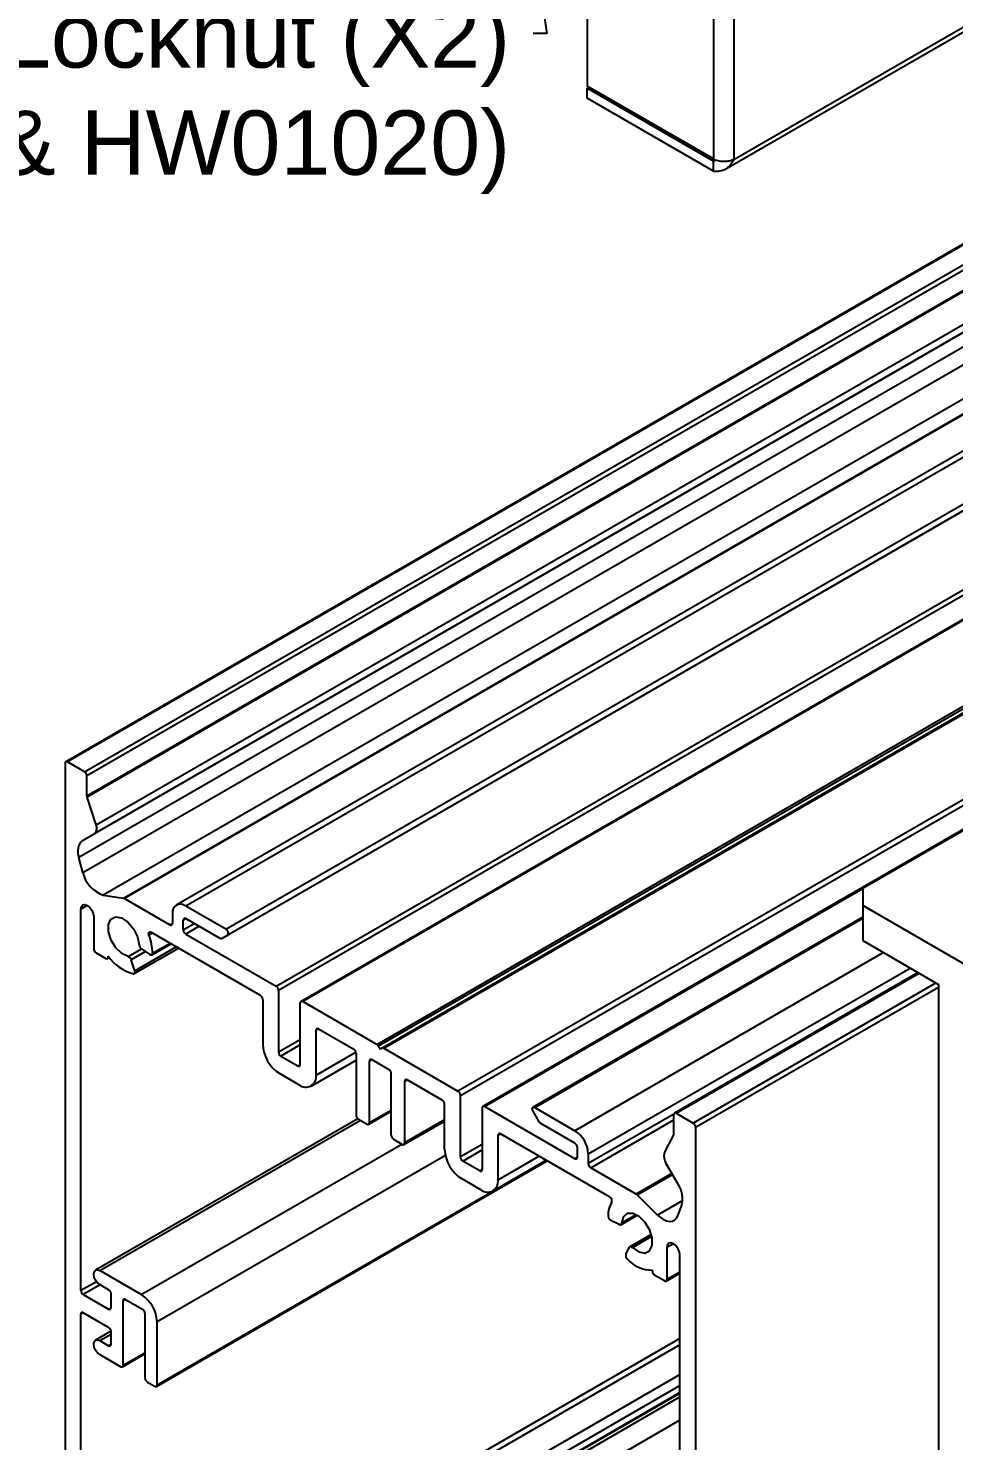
# Model space of a CAD drawing. Extents: x -1.3 to 15.9, y -12.4 to 0.
# Drawn here: x 3.028 to 5.727, y -10.004 to -5.885 of the extents above; entities that cross this region are included whole.
import ezdxf
from ezdxf import colors
from ezdxf.entities.mleader import LeaderData, LeaderLine
from ezdxf.math import Vec2, Vec3

# ---------------------------------------------------------------- set-up
doc = ezdxf.new("R2010")
doc.units = 0
doc.header["$LTSCALE"] = 0.5
doc.header["$MEASUREMENT"] = 0
for name, color, linetype in [('FAB DWG', 221, 'CONTINUOUS'), ('Housing', 150, 'CONTINUOUS'), ('WallMount Bracket', 190, 'CONTINUOUS')]:
    doc.layers.add(name, color=color, linetype=linetype)
doc.layers.add('Jig', color=41, linetype='CONTINUOUS', lineweight=13)
doc.styles.get("Standard").update_dxf_attribs({"font": 'arial.ttf'})

msp = doc.modelspace()

# ---------------------------------------------------------------- linework, layer by layer
at = {"layer": 'Housing', "linetype": 'Continuous', "lineweight": 25, "transparency": 16777216}
for p, q in [((7.20637, -5.67595), (3.1378, -8.02388)), ((7.21136, -5.67645), (3.14279, -8.02437)), ((3.19229, -8.05294), (7.26086, -5.70502)), ((7.26793, -5.71727), (3.19936, -8.06519)), ((3.19936, -8.12323), (7.26793, -5.77531)), ((7.2686, -5.77914), (3.20003, -8.12707)), ((7.2907, -5.88478), (3.22213, -8.23271)), ((3.22636, -8.20747), (7.29493, -5.85955)), ((3.18683, -8.25309), (7.2554, -5.90516)), ((7.24471, -5.95468), (3.17614, -8.3026)), ((3.18797, -8.34694), (7.25654, -5.99902)), ((7.31545, -6.06474), (3.24688, -8.41267)), ((3.30623, -8.42199), (7.3748, -6.07406)), ((7.37722, -6.07497), (3.30865, -8.42289)), ((7.52858, -6.09384), (3.46001, -8.44177)), ((7.55608, -6.09657), (3.48751, -8.44449)), ((3.60479, -8.51219), (7.67336, -6.16427)), ((3.59211, -8.53923), (7.66068, -6.1913)), ((7.67836, -6.1811), (3.60979, -8.52902)), ((3.75091, -8.6782), (7.81948, -6.33028)), ((7.82655, -6.34252), (3.75798, -8.69045)), ((7.89226, -6.37468), (3.82374, -8.7227)), ((7.89726, -6.37518), (3.82869, -8.7231)), ((4.04496, -8.84795), (8.11353, -6.50003)), ((8.11853, -6.50531), (4.04996, -8.85323)), ((8.12853, -6.51108), (4.05996, -8.85901)), ((4.06496, -8.8595), (8.13353, -6.51158)), ((8.34981, -6.63643), (4.28124, -8.98435)), ((4.28831, -8.9966), (8.35688, -6.64868)), ((8.42259, -6.68084), (4.35407, -9.02886)), ((3.13572, -8.02845), (3.13572, -11.11498)), ((3.19229, -8.05294), (3.14279, -8.02437)), ((3.19936, -8.12323), (3.19936, -8.06519)), ((3.22636, -8.20747), (3.20003, -8.12707)), ((3.18683, -8.25309), (3.22213, -8.23271)), ((3.18797, -8.34694), (3.17614, -8.3026)), ((4.35902, -9.02925), (5.46169, -8.3931)), ((3.20047, -8.44258), (3.18169, -8.45343)), ((3.24688, -8.41267), (3.30623, -8.42199)), ((3.30865, -8.42289), (3.44155, -8.49961)), ((3.18169, -9.5652), (3.18169, -8.45343)), ((3.21925, -8.47511), (3.21925, -8.56902)), ((3.44862, -8.46695), (3.44862, -8.49553)), ((3.48751, -8.48123), (3.48044, -8.48532)), ((3.60479, -8.51219), (3.48751, -8.44449)), ((3.48751, -8.48123), (3.58711, -8.53873)), ((5.46169, -8.47677), (4.50014, -9.03146)), ((4.50514, -9.03195), (5.46169, -8.48015)), ((3.39067, -8.52331), (3.38016, -8.52938)), ((3.38634, -8.52081), (3.70494, -8.70474)), ((3.44155, -8.49961), (3.44862, -8.49553)), ((3.48044, -8.5139), (3.48044, -8.48532)), ((3.48044, -8.5139), (3.51226, -8.49552)), ((3.52641, -8.50369), (3.48751, -8.52614)), ((3.48751, -8.52614), (3.75091, -8.6782)), ((3.33764, -8.6416), (3.46661, -8.56715)), ((3.33905, -8.63319), (3.46002, -8.56335)), ((3.38869, -8.58688), (3.44474, -8.55453)), ((3.39076, -8.58227), (3.44178, -8.55282)), ((3.59211, -8.53923), (3.60979, -8.52902)), ((3.22632, -8.58126), (3.25461, -8.59759)), ((3.25961, -8.59809), (3.26522, -8.59484)), ((3.26168, -8.59351), (3.26168, -8.59035)), ((3.26168, -8.59351), (3.26337, -8.59253)), ((3.32002, -8.59179), (3.3587, -8.56947)), ((3.36998, -8.57712), (3.32853, -8.60105)), ((3.33905, -8.63319), (3.32853, -8.60105)), ((3.35826, -8.56917), (3.38307, -8.586)), ((5.52239, -8.58052), (4.62242, -9.09966)), ((4.66131, -9.16702), (5.60018, -8.62542)), ((5.62316, -8.63869), (4.91263, -9.04847)), ((4.91763, -9.04896), (5.62609, -8.64038)), ((3.75798, -8.69045), (3.75798, -8.87009)), ((5.67559, -8.66896), (4.96713, -9.07754)), ((4.9742, -9.08978), (5.68266, -8.68121)), ((3.71202, -8.71699), (3.71202, -8.84764)), ((3.82162, -8.90682), (3.82162, -8.72719)), ((4.04496, -8.84795), (3.82869, -8.7231)), ((3.87465, -8.80271), (3.86758, -8.80679)), ((3.86758, -8.93744), (3.86758, -8.80679)), ((3.87465, -8.80271), (3.97718, -8.8619)), ((3.75798, -8.87009), (3.82162, -8.83335)), ((3.82162, -8.84968), (3.76505, -8.88233)), ((4.04996, -8.85323), (4.05496, -8.86189)), ((3.76505, -8.88233), (3.81455, -8.91091)), ((3.85308, -8.96949), (3.98425, -8.89376)), ((3.86758, -8.93744), (3.98363, -8.87044)), ((3.98425, -8.87415), (3.98425, -9.05379)), ((4.03021, -8.89252), (4.02314, -8.8966)), ((4.02314, -9.07624), (4.02314, -8.8966)), ((4.03021, -8.89252), (4.07971, -8.92109)), ((4.05996, -8.85901), (4.05496, -8.86189)), ((4.06496, -8.8595), (4.28124, -8.98435)), ((3.76151, -8.93337), (3.81808, -8.96602)), ((3.81455, -8.91091), (3.82162, -8.90683)), ((4.08678, -9.11298), (4.08678, -8.93334)), ((4.12567, -8.95579), (4.13275, -8.95171)), ((4.12567, -8.95579), (4.12567, -9.13543)), ((4.23527, -9.01089), (4.13274, -8.9517)), ((4.28831, -9.17624), (4.28831, -8.9966)), ((4.02107, -9.08082), (4.08678, -9.04288)), ((4.02314, -9.07624), (4.08678, -9.0395)), ((4.24235, -9.15379), (4.24235, -9.02314)), ((4.35195, -9.03334), (4.35195, -9.21298)), ((4.62242, -9.18131), (4.35902, -9.02925)), ((4.51781, -9.07362), (4.50014, -9.04301)), ((4.50514, -9.03195), (4.62242, -9.09966)), ((4.91068, -9.05164), (4.66131, -9.1956)), ((4.91056, -9.11109), (4.91056, -9.05305)), ((4.91763, -9.04896), (4.96713, -9.07754)), ((3.98953, -9.06474), (3.22443, -9.50642)), ((3.23693, -9.50766), (3.99663, -9.0691)), ((3.99132, -9.06603), (4.01607, -9.08032)), ((4.1236, -9.14001), (4.24235, -9.07146)), ((4.24235, -9.06807), (4.12567, -9.13543)), ((4.62242, -9.1364), (4.52281, -9.0789)), ((4.66838, -9.20784), (4.91056, -9.06803)), ((4.9742, -9.08978), (4.9742, -12.17631)), ((3.35802, -9.57756), (4.11772, -9.139)), ((4.1186, -9.13951), (4.09385, -9.12522)), ((4.35195, -9.1395), (4.28831, -9.17624)), ((4.39791, -9.11295), (4.40498, -9.10886)), ((4.39791, -9.11295), (4.39791, -9.24359)), ((4.72359, -9.29279), (4.40498, -9.10886)), ((4.88357, -9.16416), (4.9099, -9.11416)), ((4.24455, -9.17192), (3.40398, -9.65717)), ((4.29538, -9.18849), (4.35195, -9.15583)), ((4.51814, -9.17419), (4.39791, -9.24359)), ((4.62949, -9.17723), (4.62242, -9.18131)), ((4.62949, -9.17723), (4.62949, -9.14865)), ((4.66131, -9.16702), (4.66131, -9.1956)), ((3.40191, -9.84547), (4.54144, -9.18764)), ((4.34488, -9.21706), (4.29538, -9.18849)), ((4.35195, -9.21298), (4.34488, -9.21706)), ((4.38341, -9.27564), (4.53865, -9.18603)), ((4.80128, -9.28457), (4.66838, -9.20784)), ((4.90527, -9.22453), (4.80128, -9.28457)), ((4.92309, -9.25541), (4.8878, -9.19427)), ((4.34841, -9.27218), (4.29184, -9.23952)), ((4.8037, -9.28645), (4.90669, -9.227)), ((3.40398, -9.84089), (4.38114, -9.27679)), ((4.86305, -9.34566), (4.8037, -9.28645)), ((4.9365, -9.30326), (4.86305, -9.34566)), ((4.75604, -9.37373), (4.80378, -9.34618)), ((4.80113, -9.34471), (4.75811, -9.36955)), ((4.92196, -9.34795), (4.93378, -9.31726)), ((4.75166, -9.37356), (4.72685, -9.36175)), ((4.84512, -9.40229), (4.78281, -9.43826)), ((4.7899, -9.44034), (4.84653, -9.40764)), ((4.90946, -9.42916), (4.89067, -9.44001)), ((4.77087, -9.45976), (4.7814, -9.43977)), ((4.89067, -9.44001), (4.89067, -9.53391)), ((4.92824, -10.57347), (4.92824, -9.46169)), ((3.35802, -9.57756), (3.23693, -9.50766)), ((4.84825, -9.50942), (4.84825, -9.50626)), ((4.92824, -9.51222), (4.89067, -9.53391)), ((3.18169, -9.5652), (3.2269, -9.5391)), ((3.23793, -9.54906), (3.18876, -9.57745)), ((3.26256, -9.56328), (3.23693, -9.54849)), ((4.8836, -9.53799), (4.85532, -9.52166)), ((4.8886, -9.53849), (4.92824, -9.51561)), ((3.18876, -9.57745), (3.26256, -9.62006)), ((3.26963, -9.61598), (3.26963, -9.57553)), ((3.31206, -9.59186), (3.30499, -9.59594)), ((3.30499, -9.78375), (3.30499, -9.59594)), ((3.31206, -9.59186), (3.36156, -9.62043)), ((3.18876, -9.63053), (3.18169, -9.63461)), ((3.18169, -10.74639), (3.18169, -9.63461)), ((3.26256, -9.67313), (3.18876, -9.63053)), ((3.26256, -9.62006), (3.26963, -9.61598)), ((3.36863, -9.63268), (3.36863, -9.82048)), ((3.40398, -9.84089), (3.40398, -9.65717)), ((4.92824, -9.7059), (3.22132, -10.69128)), ((3.26959, -9.68449), (3.22443, -9.71056)), ((3.23693, -9.71179), (3.26963, -9.69291)), ((3.23693, -9.71179), (3.26256, -9.72659)), ((3.26963, -9.72251), (3.26963, -9.68538)), ((4.92824, -9.72407), (3.23329, -10.70254)), ((3.23693, -9.75262), (3.29792, -9.78783)), ((3.26256, -9.72659), (3.26963, -9.72251)), ((3.30292, -9.78832), (3.36863, -9.75039)), ((3.30499, -9.78375), (3.36863, -9.74701)), ((3.2318, -10.82229), (4.92824, -9.84295)), ((3.24456, -10.78291), (4.92824, -9.81094)), ((3.3757, -9.83273), (3.39691, -9.84498)), ((3.17614, -10.8875), (4.92824, -9.87604)), ((4.92824, -9.86572), (3.18126, -10.87423)), ((3.18169, -10.87168), (4.92824, -9.86341)), ((4.92824, -9.94406), (3.18683, -10.94936))]:
    msp.add_line(p, q, dxfattribs=at)
at = {"layer": 'Housing', "linetype": 'Continuous', "lineweight": 25, "transparency": 16777216, "flags": 128}
for points in [[(3.18169, -8.45343), (3.18312, -8.44595), (3.18719, -8.44127), (3.19328, -8.44008), (3.20047, -8.44258), (3.20766, -8.44838), (3.21375, -8.4566), (3.21782, -8.46599), (3.21925, -8.47511)], [(3.32002, -8.59179), (3.30151, -8.58312), (3.28387, -8.56618), (3.27006, -8.54384), (3.26242, -8.51986), (3.26224, -8.49829), (3.26955, -8.48277), (3.28311, -8.47591), (3.30064, -8.47889), (3.31918, -8.49119), (3.3356, -8.51073), (3.34713, -8.53423), (3.35182, -8.55771)], [(3.38016, -8.52938), (3.37948, -8.52702), (3.37927, -8.5248), (3.37953, -8.52285), (3.38024, -8.52132), (3.38137, -8.5203), (3.38283, -8.51987), (3.38452, -8.52004), (3.38634, -8.52081)], [(3.60979, -8.52902), (3.61102, -8.52781), (3.61172, -8.52596), (3.61183, -8.52362), (3.61132, -8.52101), (3.61025, -8.51833), (3.60872, -8.51584), (3.60684, -8.51373), (3.60479, -8.51219)], [(3.38307, -8.586), (3.38454, -8.58682), (3.38597, -8.58727), (3.3873, -8.58733), (3.38848, -8.587), (3.38945, -8.58629), (3.39017, -8.58523), (3.39062, -8.58387), (3.39076, -8.58227)], [(3.33503, -8.642), (3.33635, -8.64203), (3.33751, -8.64167), (3.33847, -8.64093), (3.33917, -8.63985), (3.33959, -8.63847), (3.33971, -8.63685), (3.33953, -8.63507), (3.33905, -8.63319)], [(4.50014, -9.04301), (4.4989, -9.04037), (4.4982, -9.03771), (4.4981, -9.03526), (4.4986, -9.03322), (4.49967, -9.03178), (4.50121, -9.03106), (4.50308, -9.03112), (4.50514, -9.03195)], [(4.7899, -9.44034), (4.80841, -9.45303), (4.82606, -9.45647), (4.83987, -9.45007), (4.84751, -9.43491), (4.84769, -9.41355), (4.84038, -9.38959), (4.82682, -9.36708), (4.80929, -9.34981), (4.79075, -9.34071), (4.77433, -9.3413), (4.7628, -9.35148), (4.75811, -9.36955)], [(4.86305, -9.34566), (4.87178, -9.35328), (4.88077, -9.35905), (4.88969, -9.36272), (4.89819, -9.36418), (4.90594, -9.36335), (4.91265, -9.36028), (4.91806, -9.35508), (4.92196, -9.34795)], [(4.92824, -9.46169), (4.92681, -9.45257), (4.92274, -9.44318), (4.91664, -9.43496), (4.90946, -9.42916), (4.90227, -9.42666), (4.89618, -9.42785), (4.8921, -9.43253), (4.89067, -9.44001)], [(4.7814, -9.43977), (4.78203, -9.43888), (4.78286, -9.43824), (4.78384, -9.43788), (4.78494, -9.43781), (4.78614, -9.43803), (4.7874, -9.43854), (4.78866, -9.43931), (4.7899, -9.44034)], [(3.23693, -9.54849), (3.23016, -9.54303), (3.22443, -9.53529), (3.2206, -9.52646), (3.21925, -9.51787), (3.2206, -9.51083), (3.22443, -9.50642), (3.23016, -9.50531), (3.23693, -9.50766)], [(3.23693, -9.75262), (3.23016, -9.74716), (3.22443, -9.73943), (3.2206, -9.73059), (3.21925, -9.722), (3.2206, -9.71497), (3.22443, -9.71056), (3.23016, -9.70944), (3.23693, -9.71179)]]:
    msp.add_lwpolyline(points, dxfattribs=at)
at = {"layer": 'Housing', "linetype": 'Continuous', "lineweight": 25, "transparency": 16777216}
for centre, radius, start, end in [((3.14003, -8.02775), 0.00437, 50.79671, 189.21404), ((3.18401, -8.06589), 0.01537, 2.60548, 57.39452), ((3.21183, -8.12305), 0.01247, 180.8303, 198.78064), ((3.20764, -8.21731), 0.02114, 313.25434, 27.73297), ((3.21542, -8.28517), 0.04297, 131.70228, 203.93007), ((3.27488, -8.32831), 0.08889, 192.09872, 251.63772), ((3.30499, -8.42898), 0.00711, 59.04537, 79.97603), ((3.47233, -8.4631), 0.02402, 50.79671, 189.21404), ((3.48475, -8.48462), 0.00437, 50.79671, 189.21404), ((3.44431, -8.49623), 0.00437, 230.79671, 9.21404), ((3.49579, -8.5132), 0.01537, 182.60548, 237.39452), ((3.36744, -8.55647), 0.01567, 184.54114, 234.16913), ((3.23666, -8.58565), 0.15414, 1.25732, 21.41138), ((3.59004, -8.53464), 0.00503, 234.38183, 294.31395), ((3.2346, -8.56832), 0.01537, 182.60548, 237.39452), ((3.25737, -8.59421), 0.00437, 230.79671, 9.21404), ((3.36673, -8.51908), 0.12695, 214.15377, 255.5396), ((3.31527, -8.60469), 0.01375, 15.36306, 69.7786), ((3.74263, -8.69115), 0.01537, 2.60548, 57.39452), ((3.69666, -8.71769), 0.01537, 2.60548, 57.39452), ((3.82593, -8.72649), 0.00437, 50.79671, 189.21404), ((3.87189, -8.80609), 0.00437, 50.79671, 189.21404), ((3.81948, -8.84274), 0.10758, 182.60548, 237.39452), ((4.03733, -8.86019), 0.01443, 28.85561, 58.04533), ((3.77333, -8.86939), 0.01537, 182.60548, 237.39452), ((3.9689, -8.87485), 0.01537, 2.60548, 57.39452), ((4.02745, -8.8959), 0.00437, 50.79671, 189.21404), ((4.06203, -8.86359), 0.00503, 54.38183, 114.31395), ((3.81731, -8.90752), 0.00437, 230.79671, 9.21404), ((3.8374, -8.94234), 0.03057, 230.79671, 9.21404), ((4.07143, -8.93404), 0.01537, 2.60548, 57.39452), ((4.12998, -8.95509), 0.00437, 50.79671, 189.21404), ((4.22699, -9.02384), 0.01537, 2.60548, 57.39452), ((4.27296, -8.9973), 0.01537, 2.60548, 57.39452), ((3.9996, -9.05309), 0.01537, 182.60548, 237.39452), ((4.35626, -9.03264), 0.00437, 50.79671, 189.21404), ((4.91487, -9.05235), 0.00437, 50.79671, 189.21404), ((4.01883, -9.07694), 0.00437, 230.79671, 9.21404), ((4.53045, -9.06666), 0.01443, 208.85561, 238.04533), ((4.57687, -9.17086), 0.08452, 2.60548, 57.39452), ((4.95885, -9.09048), 0.01537, 2.60548, 57.39452), ((4.10213, -9.11228), 0.01537, 182.60548, 237.39452), ((4.12136, -9.13613), 0.00437, 230.79671, 9.21404), ((4.40222, -9.11225), 0.00437, 50.79671, 189.21404), ((4.61413, -9.14935), 0.01537, 2.60548, 57.39452), ((4.90396, -9.11127), 0.0066, 334.06411, 1.56823), ((4.34981, -9.1489), 0.10758, 182.60548, 237.39452), ((4.30366, -9.17554), 0.01537, 182.60548, 237.39452), ((4.62518, -9.17793), 0.00437, 230.79671, 9.21404), ((4.91554, -9.17503), 0.03376, 161.22439, 214.75144), ((4.34764, -9.21368), 0.00437, 230.79671, 9.21404), ((4.67666, -9.1949), 0.01537, 182.60548, 237.39452), ((4.36773, -9.24849), 0.03057, 230.79671, 9.21404), ((4.85871, -9.29839), 0.07741, 345.88638, 33.72457), ((4.79286, -9.34665), 0.07373, 148.83247, 181.93332), ((4.71715, -9.30439), 0.01326, 341.98515, 60.9859), ((4.79523, -9.2948), 0.01189, 44.59695, 59.43024), ((4.73428, -9.34857), 0.01513, 182.14539, 240.59019), ((4.75391, -9.37), 0.00422, 237.71405, 6.16415), ((4.78349, -9.46332), 0.01311, 164.25165, 229.01732), ((4.84602, -9.41325), 0.09303, 220.1349, 271.37411), ((4.8636, -9.50872), 0.01537, 182.60548, 237.39452), ((4.88636, -9.53461), 0.00437, 230.79671, 9.21404), ((3.19704, -9.56451), 0.01537, 182.60548, 237.39452), ((3.25428, -9.57623), 0.01537, 2.60548, 57.39452), ((3.3093, -9.59524), 0.00437, 50.79671, 189.21404), ((3.30419, -9.66171), 0.09989, 2.60548, 57.39452), ((3.186, -9.63391), 0.00437, 50.79671, 189.21404), ((3.26532, -9.61667), 0.00437, 230.79671, 9.21404), ((3.35327, -9.63338), 0.01537, 2.60548, 57.39452), ((3.25428, -9.68608), 0.01537, 2.60548, 57.39452), ((3.26532, -9.72321), 0.00437, 230.79671, 9.21404), ((3.30068, -9.78444), 0.00437, 230.79671, 9.21404), ((3.38398, -9.81979), 0.01537, 182.60548, 237.39452), ((3.39967, -9.84159), 0.00437, 230.79671, 9.21404)]:
    msp.add_arc(centre, radius, start, end, dxfattribs=at)
at = {"layer": 'Jig', "linetype": 'Continuous', "lineweight": 25, "transparency": 16777216}
for p, q in [((5.46169, -8.39238), (8.02495, -6.91264)), ((5.46169, -8.39238), (5.46169, -8.44341)), ((5.46169, -8.44341), (5.46169, -8.54548)), ((5.77105, -8.622), (5.46169, -8.44341)), ((5.46169, -8.54548), (5.68266, -8.67304)), ((5.68266, -8.67304), (5.68266, -11.80039))]:
    msp.add_line(p, q, dxfattribs=at)
at = {"layer": 'WallMount Bracket', "linetype": 'Continuous', "lineweight": 25, "transparency": 16777216}
for p, q in [((4.65817, -4.66854), (4.65817, -6.05352)), ((5.06203, -6.29493), (7.7348, -4.75236)), ((5.08551, -6.26722), (7.72867, -4.74173)), ((5.02632, -4.88102), (5.02632, -6.26599)), ((5.08551, -4.8798), (5.08551, -6.26722)), ((5.02632, -6.26599), (4.65817, -6.05352)), ((4.65817, -6.05964), (4.66347, -6.05658)), ((5.02632, -6.27212), (4.65817, -6.05964)), ((4.65817, -6.08892), (4.65817, -6.05964)), ((5.02632, -6.3014), (4.65817, -6.08892)), ((5.03254, -6.26853), (5.02632, -6.27212)), ((5.02632, -6.27212), (5.03335, -6.26886)), ((5.02632, -6.3014), (5.02632, -6.27212))]:
    msp.add_line(p, q, dxfattribs=at)
for points in [[(5.08551, -6.26722), (5.08163, -6.26935), (5.07699, -6.27104), (5.06687, -6.27326), (5.06139, -6.27378), (5.05044, -6.27358), (5.04496, -6.27285), (5.03484, -6.27022), (5.0302, -6.26833), (5.02632, -6.26599)], [(5.02632, -6.3014), (5.03266, -6.30221), (5.039, -6.30213), (5.05109, -6.29999), (5.05684, -6.29793), (5.06725, -6.29192), (5.07191, -6.28797), (5.0798, -6.27857), (5.08304, -6.27312), (5.08551, -6.26722)]]:
    msp.add_open_spline(points, degree=3, knots=[0, 0, 0, 0, 0.25, 0.25, 0.5, 0.5, 0.75, 0.75, 1, 1, 1, 1], dxfattribs=at)

# ---------------------------------------------------------------- leaders
at = {"layer": 'FAB DWG', "transparency": 16777216}
ml = msp.add_multileader_mtext('Standard', dxfattribs=at)
ml.set_content('\\A1;1/4-20 x {\\H0.7x;\\S1/2;}" Bolt \\P1/2-20 Locknut (X2)\\P(HW02550 & HW01020)', color=256)
ml.set_leader_properties()
ml.build(insert=Vec2(0, 0))
ml.multileader.update_dxf_attribs({"text_right_attachment_type": 2, "dogleg_length": 0.36, "arrow_head_size": 0.1875})
ctx = ml.context
ctx.base_point, ctx.char_height, ctx.arrow_head_size, ctx.landing_gap_size, ctx.plane_origin = Vec3(1.56694, -5.55577), 0.1875, 0.1875, 0.0675, Vec3(-4.59058, -10.5978)
ctx.right_attachment, ctx.text_align_type = 2, 2
notes = []
notes.append((ctx, [(1, (1, 1, 0), (4.54006, -5.90013), (-1, 0), 0.03917, [(0, [(4.31377, -4.38425)], 0, [])])]))
ctx.mtext.insert, ctx.mtext.width, ctx.mtext.alignment, ctx.mtext.flow_direction = Vec3(4.43339, -5.43445), 5.6915438, 3, 5
for ctx, leaders in notes:
    for number, flags, end, landing, length, lines in leaders:
        leader = LeaderData()
        leader.index, (leader.has_last_leader_line, leader.has_dogleg_vector, leader.attachment_direction) = number, flags
        leader.last_leader_point, leader.dogleg_vector, leader.dogleg_length = Vec3(end), Vec3(landing), length
        for number, points, colour, breaks in lines:
            line = LeaderLine()
            line.index, line.vertices, line.color, line.breaks = number, Vec3.list(points), colors.encode_raw_color(colour), breaks
            leader.lines.append(line)
        ctx.leaders.append(leader)

doc.saveas('drawing.dxf')
